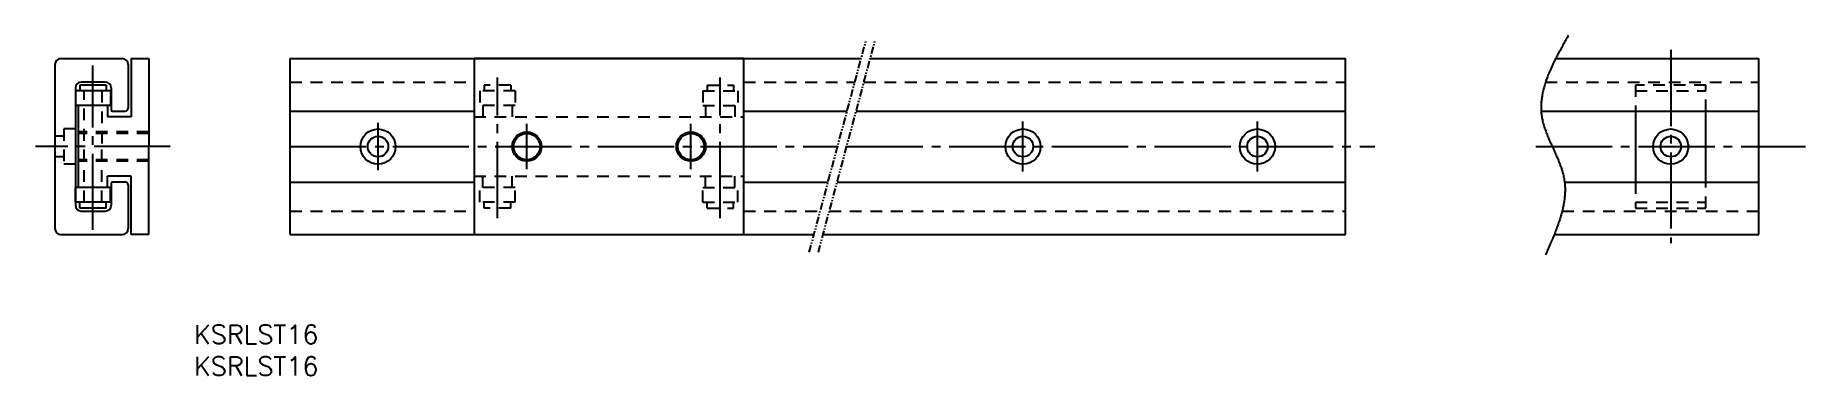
# Model space of a CAD drawing. Extents: x -120 to 182, y 2911 to 2969.
import ezdxf

# ---------------------------------------------------------------- set-up
doc = ezdxf.new("R2010")
doc.units = 0
for name, pattern in [('CENTER', [17.5, 13, -1.5, 1.5, -1.5]), ('DASHED', [3.5, 2, -1.5]), ('PHANTOM', [2.5, 1.25, -0.25, 0.25, -0.25, 0.25, -0.25])]:
    doc.linetypes.add(name, pattern=pattern)
doc.layers.get('0').update_dxf_attribs({"linetype": 'CONTINUOUS'})
doc.layers.add('CENTER', color=1, linetype='CENTER')
doc.styles.get("Standard").update_dxf_attribs({"font": 'txt.shx', "bigfont": '@extfont2.shx'})

msp = doc.modelspace()

# ---------------------------------------------------------------- linework, layer by layer
at = {"color": 3, "linetype": 'PHANTOM'}
for p, q in [((11.76, 2932.05), (21.41, 2968.05)), ((13.31, 2932.05), (22.96, 2968.05))]:
    msp.add_line(p, q, dxfattribs=at)
at = {"color": 7, "linetype": 'CONTINUOUS'}
for p, q in [((-116.92, 2964.05), (-116.92, 2936.05)), ((-115.92, 2965.05), (-105.42, 2965.05)), ((-104.42, 2964.05), (-104.42, 2956.6)), ((-103.92, 2965.05), (-103.92, 2955.1)), ((-103.92, 2965.05), (-100.92, 2965.05)), ((-100.92, 2965.05), (-100.92, 2950.05)), ((-76.8, 2935.05), (-76.8, 2965.05)), ((-76.8, 2965.05), (20.6, 2965.05)), ((22.15, 2965.05), (103.2, 2965.05)), ((103.2, 2935.05), (103.2, 2965.05)), ((139.08, 2965.05), (173.7, 2965.05)), ((173.7, 2935.05), (173.7, 2965.05)), ((-113.42, 2960.05), (-113.42, 2940.05)), ((-113.42, 2959.55), (-113.42, 2957.05)), ((-107.42, 2959.55), (-113.42, 2959.55)), ((-108.17, 2960.55), (-112.67, 2960.55)), ((-112.67, 2960.55), (-112.67, 2959.55)), ((-108.32, 2961.05), (-112.42, 2961.05)), ((-108.17, 2960.55), (-108.17, 2959.55)), ((-107.42, 2959.55), (-107.42, 2957.05)), ((-107.32, 2960.05), (-107.32, 2956.3)), ((-107.42, 2957.05), (-113.42, 2957.05)), ((-112.92, 2943.05), (-112.92, 2957.05)), ((-107.92, 2957.05), (-107.92, 2955.1)), ((-107.12, 2956.1), (-104.92, 2956.1)), ((-76.8, 2956.1), (-45.42, 2956.1)), ((0.58, 2956.1), (18.2, 2956.1)), ((19.76, 2956.1), (103.2, 2956.1)), ((136.6, 2956.1), (173.7, 2956.1)), ((-103.92, 2955.1), (-107.92, 2955.1)), ((-100.92, 2935.05), (-100.92, 2950.05)), ((-103.92, 2945), (-107.92, 2945)), ((-107.92, 2943.05), (-107.92, 2945)), ((-104.92, 2944), (-107.12, 2944)), ((-103.92, 2935.05), (-103.92, 2945)), ((-76.8, 2944), (-45.42, 2944)), ((0.58, 2944), (14.96, 2944)), ((16.51, 2944), (103.2, 2944)), ((140.59, 2944), (173.7, 2944)), ((-113.42, 2940.55), (-113.42, 2943.05)), ((-107.42, 2943.05), (-113.42, 2943.05)), ((-107.42, 2940.55), (-107.42, 2943.05)), ((-107.32, 2943.8), (-107.32, 2940.05)), ((-104.42, 2943.5), (-104.42, 2936.05)), ((-107.42, 2940.55), (-113.42, 2940.55)), ((-112.67, 2939.55), (-112.67, 2940.55)), ((-108.17, 2939.55), (-112.67, 2939.55)), ((-112.42, 2939.05), (-108.32, 2939.05)), ((-108.17, 2939.55), (-108.17, 2940.55)), ((-115.92, 2935.05), (-105.42, 2935.05)), ((-100.92, 2935.05), (-103.92, 2935.05)), ((-76.8, 2935.05), (12.56, 2935.05)), ((14.12, 2935.05), (103.2, 2935.05)), ((138.84, 2935.05), (173.7, 2935.05))]:
    msp.add_line(p, q, dxfattribs=at)
at = {"color": 3, "linetype": 'DASHED'}
for p, q in [((-111.92, 2940.55), (-111.92, 2959.55)), ((-108.92, 2959.55), (-108.92, 2950.05)), ((-76.8, 2961.05), (-45.42, 2961.05)), ((-44.42, 2959.55), (-44.42, 2957.05)), ((-38.42, 2959.55), (-44.42, 2959.55)), ((-39.17, 2960.55), (-43.67, 2960.55)), ((-43.67, 2960.55), (-43.67, 2959.55)), ((-39.17, 2960.55), (-39.17, 2959.55)), ((-38.42, 2959.55), (-38.42, 2957.05)), ((-6.42, 2959.55), (-0.42, 2959.55)), ((-6.42, 2959.55), (-6.42, 2957.05)), ((-5.67, 2960.55), (-1.17, 2960.55)), ((-5.67, 2960.55), (-5.67, 2959.55)), ((-1.17, 2960.55), (-1.17, 2959.55)), ((-0.42, 2959.55), (-0.42, 2957.05)), ((0.58, 2961.05), (19.53, 2961.05)), ((21.08, 2961.05), (103.2, 2961.05)), ((137.35, 2961.05), (173.7, 2961.05)), ((152.7, 2959.55), (164.7, 2959.55)), ((-38.42, 2957.05), (-44.42, 2957.05)), ((-43.92, 2957.05), (-43.92, 2955.1)), ((-38.92, 2957.05), (-38.92, 2955.1)), ((-6.42, 2957.05), (-0.42, 2957.05)), ((-5.92, 2957.05), (-5.92, 2955.1)), ((-0.92, 2957.05), (-0.92, 2955.1)), ((-115.42, 2953.05), (-115.42, 2947.05)), ((-113.42, 2953.05), (-115.42, 2953.05)), ((-45.42, 2955.1), (0.58, 2955.1)), ((-115.42, 2951.8), (-116.92, 2951.8)), ((-100.92, 2952.55), (-112.92, 2952.55)), ((-100.92, 2952.3), (-112.92, 2952.3)), ((-108.92, 2940.55), (-108.92, 2950.05)), ((-115.42, 2948.3), (-116.92, 2948.3)), ((-113.42, 2947.05), (-115.42, 2947.05)), ((-100.92, 2947.8), (-112.92, 2947.8)), ((-100.92, 2947.55), (-112.92, 2947.55)), ((-45.42, 2945), (0.58, 2945)), ((-43.92, 2943.05), (-43.92, 2945)), ((-38.92, 2943.05), (-38.92, 2945)), ((-5.92, 2943.05), (-5.92, 2945)), ((-0.92, 2943.05), (-0.92, 2945)), ((-44.42, 2940.55), (-44.42, 2943.05)), ((-38.42, 2943.05), (-44.42, 2943.05)), ((-38.42, 2940.55), (-38.42, 2943.05)), ((-6.42, 2943.05), (-0.42, 2943.05)), ((-6.42, 2940.55), (-6.42, 2943.05)), ((-0.42, 2940.55), (-0.42, 2943.05)), ((-76.8, 2939.05), (-45.42, 2939.05)), ((-38.42, 2940.55), (-44.42, 2940.55)), ((-43.67, 2939.55), (-43.67, 2940.55)), ((-39.17, 2939.55), (-43.67, 2939.55)), ((-39.17, 2939.55), (-39.17, 2940.55)), ((-6.42, 2940.55), (-0.42, 2940.55)), ((-5.67, 2939.55), (-5.67, 2940.55)), ((-5.67, 2939.55), (-1.17, 2939.55)), ((-1.17, 2939.55), (-1.17, 2940.55)), ((0.58, 2939.05), (13.64, 2939.05)), ((15.19, 2939.05), (103.2, 2939.05)), ((140.18, 2939.05), (173.7, 2939.05)), ((152.7, 2940.55), (164.7, 2940.55))]:
    msp.add_line(p, q, dxfattribs=at)
at = {"color": 7, "linetype": 'CONTINUOUS'}
msp.add_lwpolyline([(-45.42, 2935.05), (0.58, 2935.05), (0.58, 2965.05), (-45.42, 2965.05)], close=True, dxfattribs=at)
at = {"color": 3, "linetype": 'DASHED'}
for points in [[(164.7, 2956.1), (164.7, 2960.55), (152.7, 2960.55), (152.7, 2956.1)], [(152.7, 2939.55), (164.7, 2939.55), (164.7, 2944)], [(152.7, 2944), (152.7, 2939.55)]]:
    msp.add_lwpolyline(points, dxfattribs=at)
at = {"color": 7, "linetype": 'CONTINUOUS'}
for points in [[(152.7, 2956.1), (152.7, 2944)], [(164.7, 2944), (164.7, 2956.1)]]:
    msp.add_lwpolyline(points, dxfattribs=at)
at = {"color": 3}
msp.add_polyline3d([(141.26, 2969.01, 0), (141.14, 2968.82, 0), (141.03, 2968.62, 0), (140.92, 2968.42, 0), (140.81, 2968.23, 0), (140.7, 2968.03, 0), (140.59, 2967.84, 0), (140.48, 2967.64, 0), (140.37, 2967.44, 0), (140.26, 2967.25, 0), (140.15, 2967.05, 0), (140.04, 2966.86, 0), (139.93, 2966.66, 0), (139.83, 2966.46, 0), (139.72, 2966.27, 0), (139.61, 2966.07, 0), (139.51, 2965.87, 0), (139.4, 2965.68, 0), (139.3, 2965.48, 0), (139.2, 2965.29, 0), (139.1, 2965.09, 0), (139, 2964.9, 0), (138.9, 2964.7, 0), (138.8, 2964.5, 0), (138.71, 2964.31, 0), (138.61, 2964.11, 0), (138.52, 2963.92, 0), (138.43, 2963.72, 0), (138.34, 2963.52, 0), (138.25, 2963.33, 0), (138.16, 2963.13, 0), (138.08, 2962.94, 0), (137.99, 2962.74, 0), (137.91, 2962.55, 0), (137.83, 2962.35, 0), (137.75, 2962.16, 0), (137.68, 2961.96, 0), (137.6, 2961.77, 0), (137.53, 2961.57, 0), (137.46, 2961.38, 0), (137.39, 2961.18, 0), (137.33, 2960.98, 0), (137.27, 2960.79, 0), (137.2, 2960.59, 0), (137.15, 2960.4, 0), (137.09, 2960.21, 0), (137.04, 2960.01, 0), (136.99, 2959.82, 0), (136.94, 2959.62, 0), (136.89, 2959.43, 0), (136.85, 2959.23, 0), (136.81, 2959.04, 0), (136.77, 2958.84, 0), (136.74, 2958.65, 0), (136.71, 2958.45, 0), (136.68, 2958.26, 0), (136.66, 2958.07, 0), (136.64, 2957.87, 0), (136.62, 2957.68, 0), (136.6, 2957.48, 0), (136.59, 2957.29, 0), (136.58, 2957.1, 0), (136.58, 2956.9, 0), (136.58, 2956.71, 0), (136.58, 2956.52, 0), (136.58, 2956.32, 0), (136.59, 2956.13, 0), (136.61, 2955.94, 0), (136.62, 2955.74, 0), (136.64, 2955.55, 0), (136.67, 2955.36, 0), (136.7, 2955.16, 0), (136.73, 2954.97, 0), (136.77, 2954.78, 0), (136.81, 2954.59, 0), (136.85, 2954.39, 0), (136.9, 2954.2, 0), (136.95, 2954.01, 0), (137, 2953.82, 0), (137.06, 2953.62, 0), (137.12, 2953.43, 0), (137.18, 2953.24, 0), (137.25, 2953.05, 0), (137.32, 2952.86, 0), (137.39, 2952.66, 0), (137.46, 2952.47, 0), (137.54, 2952.28, 0), (137.61, 2952.09, 0), (137.69, 2951.9, 0), (137.77, 2951.7, 0), (137.85, 2951.51, 0), (137.93, 2951.32, 0), (138.02, 2951.13, 0), (138.1, 2950.94, 0), (138.19, 2950.74, 0), (138.28, 2950.55, 0), (138.36, 2950.36, 0), (138.45, 2950.17, 0), (138.54, 2949.98, 0), (138.62, 2949.78, 0), (138.71, 2949.59, 0), (138.8, 2949.4, 0), (138.89, 2949.21, 0), (138.97, 2949.01, 0), (139.06, 2948.82, 0), (139.15, 2948.63, 0), (139.23, 2948.44, 0), (139.31, 2948.24, 0), (139.4, 2948.05, 0), (139.48, 2947.86, 0), (139.56, 2947.67, 0), (139.63, 2947.47, 0), (139.71, 2947.28, 0), (139.78, 2947.09, 0), (139.86, 2946.89, 0), (139.93, 2946.7, 0), (139.99, 2946.5, 0), (140.06, 2946.31, 0), (140.12, 2946.12, 0), (140.18, 2945.92, 0), (140.24, 2945.73, 0), (140.29, 2945.53, 0), (140.34, 2945.34, 0), (140.39, 2945.14, 0), (140.43, 2944.95, 0), (140.47, 2944.75, 0), (140.5, 2944.56, 0), (140.54, 2944.36, 0), (140.56, 2944.17, 0), (140.59, 2943.97, 0), (140.61, 2943.77, 0), (140.63, 2943.58, 0), (140.64, 2943.38, 0), (140.65, 2943.19, 0), (140.66, 2942.99, 0), (140.66, 2942.79, 0), (140.66, 2942.59, 0), (140.66, 2942.4, 0), (140.65, 2942.2, 0), (140.64, 2942, 0), (140.63, 2941.8, 0), (140.62, 2941.61, 0), (140.6, 2941.41, 0), (140.58, 2941.21, 0), (140.55, 2941.01, 0), (140.53, 2940.81, 0), (140.5, 2940.61, 0), (140.46, 2940.42, 0), (140.43, 2940.22, 0), (140.39, 2940.02, 0), (140.35, 2939.82, 0), (140.31, 2939.62, 0), (140.27, 2939.42, 0), (140.22, 2939.22, 0), (140.17, 2939.02, 0), (140.12, 2938.82, 0), (140.07, 2938.62, 0), (140.01, 2938.42, 0), (139.96, 2938.22, 0), (139.9, 2938.02, 0), (139.84, 2937.82, 0), (139.77, 2937.62, 0), (139.71, 2937.42, 0), (139.64, 2937.22, 0), (139.57, 2937.02, 0), (139.51, 2936.82, 0), (139.43, 2936.62, 0), (139.36, 2936.42, 0), (139.29, 2936.22, 0), (139.21, 2936.01, 0), (139.14, 2935.81, 0), (139.06, 2935.61, 0), (138.98, 2935.41, 0), (138.9, 2935.21, 0), (138.82, 2935.01, 0), (138.74, 2934.81, 0), (138.65, 2934.61, 0), (138.57, 2934.41, 0), (138.49, 2934.2, 0), (138.4, 2934, 0), (138.32, 2933.8, 0), (138.23, 2933.6, 0), (138.14, 2933.4, 0), (138.05, 2933.2, 0), (137.97, 2932.99, 0), (137.88, 2932.79, 0), (137.79, 2932.59, 0), (137.7, 2932.39, 0), (137.61, 2932.19, 0), (137.52, 2931.99, 0), (137.43, 2931.79, 0), (137.34, 2931.58, 0)], dxfattribs=at)
at = {"color": 7, "linetype": 'CONTINUOUS'}
for centre, radius in [((-61.8, 2950.05), 3), ((48.2, 2950.05), 3), ((88.2, 2950.05), 3), ((158.7, 2950.05), 3), ((-61.8, 2950.05), 1.75), ((-36.42, 2950.05), 2.25), ((-8.42, 2950.05), 2.25), ((48.2, 2950.05), 1.75), ((88.2, 2950.05), 1.75), ((158.7, 2950.05), 1.75), ((158.7, 2950.05), 1.75)]:
    msp.add_circle(centre, radius, dxfattribs=at)
at = {"color": 3, "linetype": 'CONTINUOUS'}
for centre in [(-36.42, 2950.05), (-8.42, 2950.05)]:
    msp.add_circle(centre, 2.5, dxfattribs=at)
at = {"color": 7, "linetype": 'CONTINUOUS'}
for centre, radius, start, end in [((-115.92, 2964.05), 1, 90, 180), ((-105.42, 2964.05), 1, 0, 90), ((-112.42, 2960.05), 1, 90, 180), ((-108.32, 2960.05), 1, 0, 90), ((-107.12, 2956.3), 0.2, 180, 270), ((-104.92, 2956.6), 0.5, 270, 0), ((-107.12, 2943.8), 0.2, 90, 180), ((-104.92, 2943.5), 0.5, 0, 90), ((-112.42, 2940.05), 1, 180, 270), ((-108.32, 2940.05), 1, 270, 0), ((-115.92, 2936.05), 1, 180, 270), ((-105.42, 2936.05), 1, 270, 0)]:
    msp.add_arc(centre, radius, start, end, dxfattribs=at)
at = {"layer": 'CENTER', "color": 1, "linetype": 'CENTER'}
for p, q in [((158.7, 2966.55), (158.7, 2933.55)), ((-110.42, 2935.83), (-110.42, 2963.87)), ((-41.42, 2937.85), (-41.42, 2961.85)), ((-3.42, 2937.85), (-3.42, 2961.85)), ((-61.8, 2946.01), (-61.8, 2954.08)), ((-36.42, 2946.17), (-36.42, 2953.93)), ((-8.42, 2946.17), (-8.42, 2953.93)), ((48.2, 2945.79), (48.2, 2954.31)), ((88.2, 2945.79), (88.2, 2954.31)), ((-97.23, 2950.05), (-120.24, 2950.05)), ((-76.8, 2950.05), (16.58, 2950.05)), ((18.14, 2950.05), (108.2, 2950.05)), ((135.69, 2950.05), (181.7, 2950.05))]:
    msp.add_line(p, q, dxfattribs=at)

# ---------------------------------------------------------------- texts
at = {"color": 7, "linetype": 'CONTINUOUS'}
for p in [(-93.21, 2916.4), (-93.21, 2910.99)]:
    msp.add_text('KSRLST16', height=3.2, dxfattribs=at).set_placement(p)

doc.saveas('drawing.dxf')
